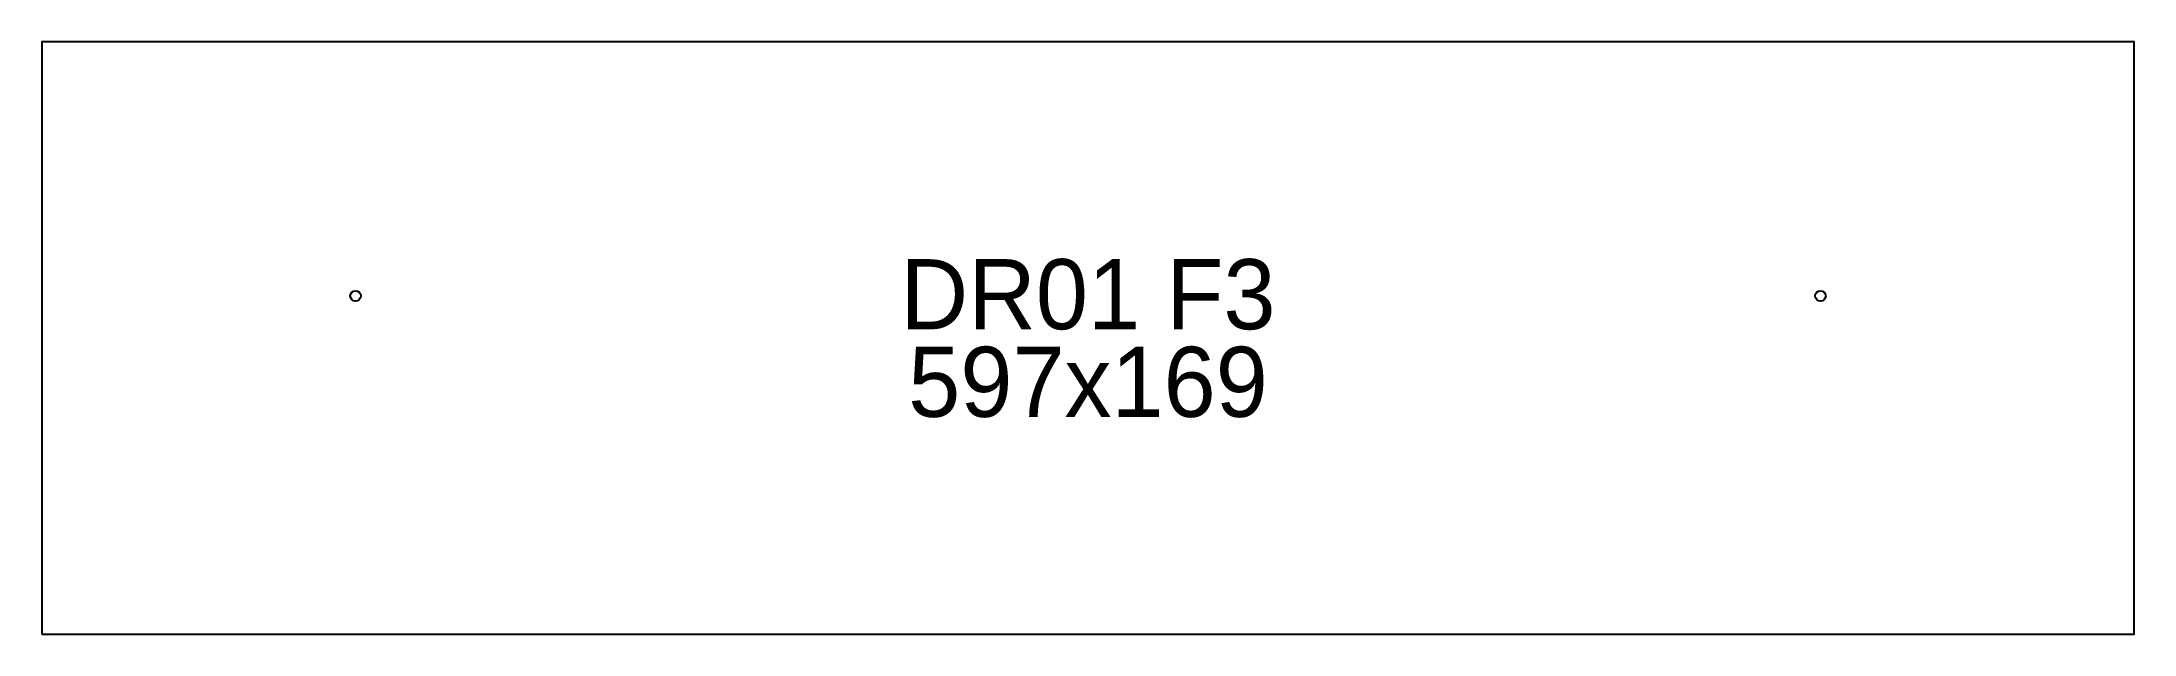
# Model space of a CAD drawing. Extents: x 0 to 597, y 0 to 169.
import ezdxf
from ezdxf.enums import TextEntityAlignment as Align

# ---------------------------------------------------------------- set-up
doc = ezdxf.new("R2010")
doc.units = 0
for name, color, linetype in [('FRONT_HINGES_3MM', 30, 'CONTINUOUS'), ('OUTLINE', 7, 'CONTINUOUS'), ('UNIT_NUMBER', 94, 'CONTINUOUS')]:
    doc.layers.add(name, color=color, linetype=linetype)

msp = doc.modelspace()

# ---------------------------------------------------------------- linework, layer by layer
at = {"layer": 'FRONT_HINGES_3MM'}
for centre in [(89.5, 96.5), (507.5, 96.5)]:
    msp.add_circle(centre, 1.5, dxfattribs=at)
at = {"layer": 'OUTLINE'}
msp.add_lwpolyline([(0, 0), (597, 0), (597, 169), (0, 169)], close=True, dxfattribs=at)

# ---------------------------------------------------------------- texts
at = {"layer": 'UNIT_NUMBER'}
for s, p in [('DR01 F3', (298.5, 97)), ('597x169', (298.5, 72))]:
    msp.add_text(s, height=20, dxfattribs=at).set_placement(p, align=Align.MIDDLE_CENTER)

doc.saveas('drawing.dxf')
